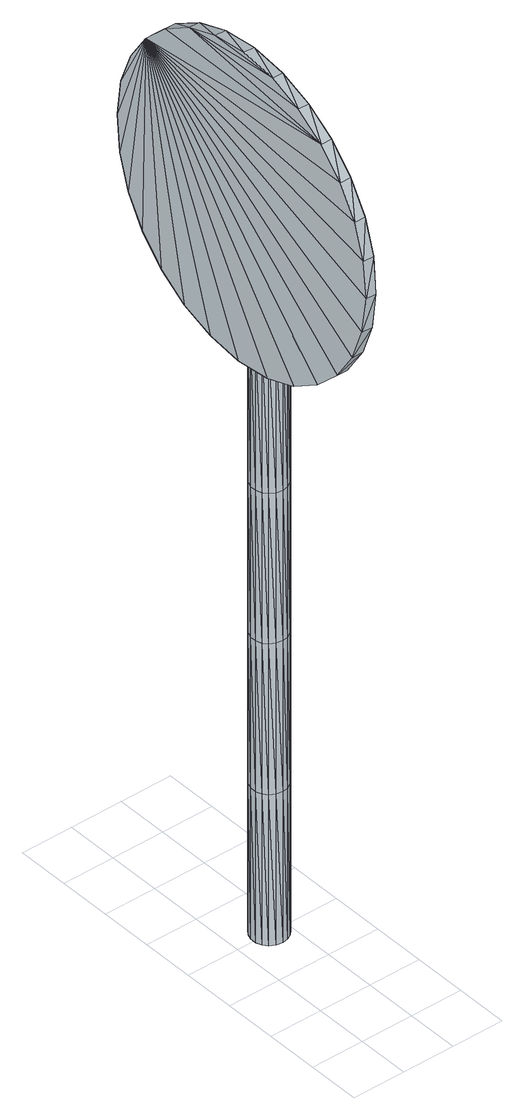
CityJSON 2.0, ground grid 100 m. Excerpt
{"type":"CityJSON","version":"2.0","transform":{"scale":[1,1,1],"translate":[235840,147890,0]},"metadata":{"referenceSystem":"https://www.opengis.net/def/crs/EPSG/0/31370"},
"CityObjects":{
"object1":{"type":"GenericCityObject","attributes":{"cluster":37,"mean_distance_to_centroid":0.04,"new_centroid_x":235796.67,"new_centroid_y":148270.34,"mean_distance_to_camera":11.24,"H1":0,"H2":0,"Z_final":108.83,"cluster2":-1,"proj_x":235789.51,"proj_y":148271.05,"id_line":23142,"bearing_l":185.59,"distance":7.2,"orientation":"left","G_obj":5.59},"geometry":[{"type":"MultiSurface","lod":"2","boundaries":[[[0,1,2]],[[2,1,3]],[[3,1,4]],[[4,1,5]],[[5,1,6]],[[1,7,6]],[[1,8,7]],[[1,9,8]],[[1,10,9]],[[1,11,10]],[[1,12,11]],[[1,13,12]],[[1,14,13]],[[15,14,1]],[[16,15,1]],[[17,16,1]],[[18,17,1]],[[0,18,1]],[[19,20,0]],[[19,0,2]],[[21,19,2]],[[21,2,3]],[[21,3,22]],[[22,3,4]],[[22,4,23]],[[23,4,5]],[[23,5,24]],[[24,5,6]],[[24,6,25]],[[25,6,7]],[[25,7,26]],[[26,7,8]],[[26,8,27]],[[8,9,27]],[[27,9,28]],[[9,10,28]],[[10,29,28]],[[10,11,29]],[[11,30,29]],[[11,12,30]],[[30,12,31]],[[31,12,13]],[[31,13,32]],[[32,13,14]],[[32,14,33]],[[33,14,15]],[[33,15,34]],[[34,15,16]],[[34,16,35]],[[35,16,17]],[[36,35,17]],[[18,36,17]],[[20,36,18]],[[20,18,0]],[[37,38,20]],[[37,20,19]],[[39,37,19]],[[21,39,19]],[[39,21,40]],[[40,21,22]],[[40,22,41]],[[41,22,23]],[[41,23,42]],[[42,23,24]],[[42,24,43]],[[43,24,25]],[[43,25,44]],[[44,25,26]],[[26,45,44]],[[26,27,45]],[[27,46,45]],[[27,28,46]],[[28,47,46]],[[28,29,47]],[[47,29,48]],[[29,30,48]],[[48,30,49]],[[49,30,31]],[[49,31,50]],[[50,31,32]],[[50,32,51]],[[51,32,33]],[[51,33,52]],[[52,33,34]],[[52,34,53]],[[53,34,35]],[[54,53,35]],[[54,35,36]],[[38,54,36]],[[38,36,20]],[[55,56,38]],[[55,38,37]],[[57,55,37]],[[57,37,39]],[[57,39,58]],[[58,39,40]],[[58,40,59]],[[59,40,41]],[[59,41,60]],[[60,41,42]],[[60,42,61]],[[61,42,43]],[[61,43,62]],[[62,43,44]],[[44,63,62]],[[44,45,63]],[[45,64,63]],[[45,46,64]],[[46,65,64]],[[46,47,65]],[[47,66,65]],[[47,48,66]],[[66,48,67]],[[67,48,49]],[[67,49,68]],[[68,49,50]],[[68,50,69]],[[69,50,51]],[[69,51,70]],[[70,51,52]],[[70,52,71]],[[71,52,53]],[[72,71,53]],[[72,53,54]],[[56,72,54]],[[56,54,38]],[[73,74,56]],[[73,56,55]],[[75,73,55]],[[75,55,57]],[[75,57,76]],[[76,57,58]],[[76,58,77]],[[77,58,59]],[[77,59,78]],[[78,59,60]],[[78,60,79]],[[79,60,61]],[[79,61,80]],[[80,61,62]],[[62,81,80]],[[62,63,81]],[[63,82,81]],[[63,64,82]],[[64,83,82]],[[64,65,83]],[[65,84,83]],[[65,66,84]],[[84,66,85]],[[85,66,67]],[[85,67,86]],[[86,67,68]],[[86,68,87]],[[87,68,69]],[[87,69,88]],[[88,69,70]],[[88,70,89]],[[89,70,71]],[[90,89,71]],[[90,71,72]],[[74,90,72]],[[74,72,56]],[[91,92,74]],[[91,74,73]],[[93,91,73]],[[93,73,75]],[[93,75,94]],[[94,75,76]],[[94,76,95]],[[95,76,77]],[[95,77,96]],[[96,77,78]],[[96,78,97]],[[97,78,79]],[[97,79,98]],[[98,79,80]],[[80,99,98]],[[80,81,99]],[[81,100,99]],[[81,82,100]],[[82,101,100]],[[82,83,101]],[[83,102,101]],[[83,84,102]],[[102,84,103]],[[103,84,85]],[[103,85,104]],[[104,85,86]],[[104,86,105]],[[105,86,87]],[[105,87,106]],[[106,87,88]],[[106,88,107]],[[107,88,89]],[[108,107,89]],[[108,89,90]],[[92,108,90]],[[92,90,74]],[[92,91,109]],[[91,93,109]],[[93,94,109]],[[94,95,109]],[[95,96,109]],[[109,96,97]],[[109,97,98]],[[109,98,99]],[[109,99,100]],[[109,100,101]],[[109,101,102]],[[109,102,103]],[[109,103,104]],[[105,109,104]],[[106,109,105]],[[107,109,106]],[[108,109,107]],[[92,109,108]],[[110,111,112]],[[113,112,114]],[[115,112,113]],[[116,112,115]],[[117,112,116]],[[118,112,117]],[[119,112,118]],[[120,112,119]],[[121,112,120]],[[122,112,121]],[[122,123,112]],[[123,110,112]],[[111,124,112]],[[124,125,112]],[[125,126,112]],[[126,127,112]],[[127,128,112]],[[128,129,112]],[[129,130,112]],[[130,131,112]],[[112,131,132]],[[131,133,132]],[[131,134,133]],[[133,134,135]],[[133,135,136]],[[135,137,136]],[[133,136,138]],[[136,139,138]],[[136,137,139]],[[137,140,139]],[[137,135,140]],[[135,141,140]],[[135,134,141]],[[134,142,141]],[[134,131,142]],[[131,143,142]],[[131,130,143]],[[143,130,144]],[[144,130,129]],[[144,129,145]],[[145,129,128]],[[145,128,146]],[[146,127,147]],[[147,127,126]],[[147,126,148]],[[148,126,125]],[[148,125,149]],[[149,125,124]],[[150,149,124]],[[150,124,111]],[[151,150,111]],[[151,111,110]],[[152,151,110]],[[152,110,123]],[[146,128,127]],[[153,123,122]],[[154,153,122]],[[154,122,121]],[[155,154,121]],[[155,121,120]],[[156,155,120]],[[156,120,119]],[[157,156,119]],[[157,119,118]],[[157,118,158]],[[158,118,117]],[[158,117,159]],[[153,152,123]],[[159,117,116]],[[159,116,160]],[[160,116,115]],[[160,115,161]],[[161,115,113]],[[161,113,162]],[[162,113,114]],[[162,114,163]],[[163,114,112]],[[163,112,164]],[[164,112,132]],[[132,165,164]],[[132,133,165]],[[133,138,165]],[[138,139,140]],[[161,162,163]],[[160,161,163]],[[159,160,163]],[[158,159,163]],[[157,158,163]],[[156,157,163]],[[155,156,163]],[[154,155,163]],[[153,154,163]],[[153,163,152]],[[152,163,151]],[[151,163,150]],[[150,163,149]],[[149,163,148]],[[148,163,147]],[[147,163,146]],[[146,163,145]],[[145,163,144]],[[144,163,143]],[[143,163,142]],[[163,164,142]],[[142,164,165]],[[142,165,141]],[[165,140,141]],[[165,138,140]],[[166,167,168]],[[168,167,169]],[[170,168,169]],[[170,169,171]],[[170,171,172]],[[172,171,173]],[[172,173,174]],[[174,173,175]],[[174,175,176]],[[176,175,177]],[[176,177,178]],[[178,177,179]],[[178,179,180]],[[180,179,181]],[[180,181,182]],[[182,181,183]],[[182,183,184]],[[184,183,185]],[[184,185,186]],[[186,185,187]],[[186,187,188]],[[188,187,189]],[[188,189,190]],[[190,189,191]],[[192,190,191]],[[192,191,193]],[[194,192,193]],[[194,193,195]],[[196,194,195]],[[196,195,197]],[[198,196,197]],[[198,197,199]],[[200,198,199]],[[200,199,201]],[[202,200,201]],[[202,201,203]],[[204,202,203]],[[204,203,205]],[[206,204,205]],[[206,205,207]],[[208,206,207]],[[208,207,209]],[[210,208,209]],[[210,209,211]],[[212,210,211]],[[212,211,213]],[[214,212,213]],[[214,213,215]],[[216,214,215]],[[216,215,217]],[[216,217,218]],[[218,217,219]],[[218,219,220]],[[220,219,221]],[[220,221,222]],[[222,221,223]],[[222,223,224]],[[224,223,225]],[[224,225,226]],[[226,225,227]],[[226,227,228]],[[228,227,229]],[[228,229,230]],[[230,229,231]],[[230,231,232]],[[232,231,233]],[[232,233,234]],[[234,233,235]],[[234,235,236]],[[236,235,237]],[[238,236,237]],[[238,237,239]],[[238,239,240]],[[240,239,241]],[[241,242,240]],[[241,243,242]],[[242,243,244]],[[244,243,245]],[[244,245,246]],[[246,245,247]],[[246,247,248]],[[248,247,249]],[[248,249,250]],[[250,249,251]],[[250,251,252]],[[252,251,253]],[[252,253,254]],[[254,253,255]],[[254,255,256]],[[256,255,257]],[[256,257,258]],[[258,257,259]],[[258,259,260]],[[260,259,261]],[[260,261,262]],[[262,261,263]],[[262,263,264]],[[264,263,265]],[[264,265,266]],[[266,265,267]],[[267,268,266]],[[267,269,268]],[[269,270,268]],[[269,271,270]],[[271,272,270]],[[271,273,272]],[[273,274,272]],[[273,275,274]],[[275,276,274]],[[275,277,276]],[[277,278,276]],[[277,279,278]],[[279,280,278]],[[279,281,280]],[[281,282,280]],[[281,283,282]],[[283,284,282]],[[283,285,284]],[[285,286,284]],[[285,287,286]],[[287,288,286]],[[287,289,288]],[[288,289,290]],[[290,289,291]],[[290,291,292]],[[292,291,293]],[[292,293,294]],[[294,293,295]],[[294,295,296]],[[296,295,297]],[[296,297,298]],[[298,297,299]],[[298,299,300]],[[300,299,301]],[[300,301,302]],[[302,301,303]],[[302,303,304]],[[304,303,305]],[[304,305,306]],[[306,305,307]],[[306,307,308]],[[308,307,309]],[[308,309,310]],[[310,309,311]],[[311,166,310]],[[311,167,166]],[[169,167,311]],[[169,311,171]],[[171,311,309]],[[173,171,309]],[[173,309,307]],[[175,173,307]],[[175,307,305]],[[177,175,305]],[[177,305,303]],[[179,177,303]],[[179,303,301]],[[181,179,301]],[[181,301,299]],[[183,181,299]],[[183,299,297]],[[183,297,295]],[[185,183,295]],[[185,295,293]],[[187,185,293]],[[187,293,291]],[[189,187,291]],[[189,291,289]],[[189,289,287]],[[189,287,285]],[[191,189,285]],[[191,285,283]],[[193,191,283]],[[195,193,283]],[[195,283,281]],[[197,195,281]],[[199,197,281]],[[201,199,281]],[[201,281,279]],[[203,201,279]],[[205,203,279]],[[205,279,277]],[[205,277,207]],[[207,277,209]],[[209,277,275]],[[209,275,211]],[[211,275,273]],[[211,273,213]],[[213,273,271]],[[213,271,215]],[[215,271,269]],[[215,269,217]],[[217,269,219]],[[219,269,267]],[[219,267,221]],[[221,267,265]],[[221,265,223]],[[223,265,263]],[[223,263,225]],[[225,263,261]],[[225,261,227]],[[227,261,259]],[[227,259,229]],[[229,259,257]],[[229,257,255]],[[229,255,231]],[[231,255,253]],[[231,253,233]],[[233,253,251]],[[233,251,235]],[[251,249,235]],[[235,249,247]],[[235,247,237]],[[247,245,237]],[[237,245,243]],[[237,243,239]],[[239,243,241]],[[238,240,242]],[[168,310,166]],[[170,310,168]],[[170,308,310]],[[172,308,170]],[[172,306,308]],[[174,306,172]],[[174,304,306]],[[176,304,174]],[[176,302,304]],[[178,302,176]],[[178,300,302]],[[180,300,178]],[[180,298,300]],[[182,298,180]],[[182,296,298]],[[182,294,296]],[[184,294,182]],[[184,292,294]],[[186,292,184]],[[186,290,292]],[[188,290,186]],[[188,288,290]],[[188,286,288]],[[188,284,286]],[[190,284,188]],[[190,282,284]],[[192,282,190]],[[194,282,192]],[[194,280,282]],[[196,280,194]],[[198,280,196]],[[200,280,198]],[[200,278,280]],[[202,278,200]],[[204,278,202]],[[204,276,278]],[[204,206,276]],[[206,208,276]],[[208,274,276]],[[208,210,274]],[[210,272,274]],[[210,212,272]],[[212,270,272]],[[212,214,270]],[[214,268,270]],[[214,216,268]],[[216,218,268]],[[218,266,268]],[[218,220,266]],[[220,264,266]],[[220,222,264]],[[222,262,264]],[[222,224,262]],[[224,260,262]],[[224,226,260]],[[226,258,260]],[[226,228,258]],[[228,256,258]],[[228,254,256]],[[228,230,254]],[[230,252,254]],[[230,232,252]],[[232,250,252]],[[232,234,250]],[[250,234,248]],[[234,246,248]],[[234,236,246]],[[246,236,244]],[[236,242,244]],[[236,238,242]],[[312,313,314]],[[314,313,315]],[[316,314,315]],[[316,315,317]],[[316,317,318]],[[318,317,319]],[[318,319,320]],[[320,319,321]],[[320,321,322]],[[322,321,323]],[[322,323,324]],[[324,323,325]],[[324,325,326]],[[326,325,327]],[[326,327,328]],[[328,327,329]],[[328,329,330]],[[330,329,331]],[[330,331,332]],[[332,331,333]],[[332,333,334]],[[334,333,335]],[[334,335,336]],[[336,335,337]],[[338,336,337]],[[338,337,339]],[[340,338,339]],[[340,339,341]],[[342,340,341]],[[342,341,343]],[[344,342,343]],[[344,343,345]],[[346,344,345]],[[346,345,347]],[[348,346,347]],[[348,347,349]],[[350,348,349]],[[350,349,351]],[[352,350,351]],[[352,351,353]],[[354,352,353]],[[354,353,355]],[[356,354,355]],[[356,355,357]],[[358,356,357]],[[358,357,359]],[[360,358,359]],[[360,359,361]],[[362,360,361]],[[362,361,363]],[[362,363,364]],[[364,363,365]],[[364,365,366]],[[366,365,367]],[[366,367,368]],[[368,367,369]],[[368,369,370]],[[370,369,371]],[[370,371,372]],[[372,371,373]],[[372,373,374]],[[374,373,375]],[[374,375,376]],[[376,375,377]],[[376,377,378]],[[378,377,379]],[[378,379,380]],[[380,379,381]],[[380,381,382]],[[382,381,383]],[[384,382,383]],[[384,383,385]],[[384,385,386]],[[386,385,387]],[[387,388,386]],[[387,389,388]],[[388,389,390]],[[390,389,391]],[[390,391,392]],[[392,391,393]],[[392,393,394]],[[394,393,395]],[[394,395,396]],[[396,395,397]],[[396,397,398]],[[398,397,399]],[[398,399,400]],[[400,399,401]],[[400,401,402]],[[402,401,403]],[[402,403,404]],[[404,403,405]],[[404,405,406]],[[406,405,407]],[[406,407,408]],[[408,407,409]],[[408,409,410]],[[410,409,411]],[[410,411,412]],[[412,411,413]],[[413,414,412]],[[413,415,414]],[[415,416,414]],[[415,417,416]],[[417,418,416]],[[417,419,418]],[[419,420,418]],[[419,421,420]],[[421,422,420]],[[421,423,422]],[[423,424,422]],[[423,425,424]],[[425,426,424]],[[425,427,426]],[[427,428,426]],[[427,429,428]],[[429,430,428]],[[429,431,430]],[[431,432,430]],[[431,433,432]],[[433,434,432]],[[433,435,434]],[[434,435,436]],[[436,435,437]],[[436,437,438]],[[438,437,439]],[[438,439,440]],[[440,439,441]],[[440,441,442]],[[442,441,443]],[[442,443,444]],[[444,443,445]],[[444,445,446]],[[446,445,447]],[[446,447,448]],[[448,447,449]],[[448,449,450]],[[450,449,451]],[[450,451,452]],[[452,451,453]],[[452,453,454]],[[454,453,455]],[[454,455,456]],[[456,455,457]],[[456,457,458]],[[458,457,459]],[[459,312,458]],[[459,313,312]],[[315,313,459]],[[315,459,317]],[[317,459,457]],[[319,317,457]],[[319,457,455]],[[321,319,455]],[[321,455,453]],[[323,321,453]],[[323,453,451]],[[325,323,451]],[[325,451,449]],[[327,325,449]],[[327,449,447]],[[329,327,447]],[[329,447,445]],[[329,445,443]],[[331,329,443]],[[331,443,441]],[[333,331,441]],[[333,441,439]],[[333,439,437]],[[335,333,437]],[[335,437,435]],[[335,435,433]],[[335,433,431]],[[337,335,431]],[[337,431,429]],[[339,337,429]],[[341,339,429]],[[341,429,427]],[[343,341,427]],[[345,343,427]],[[347,345,427]],[[347,427,425]],[[349,347,425]],[[351,349,425]],[[351,425,423]],[[351,423,353]],[[353,423,355]],[[355,423,421]],[[355,421,357]],[[357,421,419]],[[357,419,359]],[[359,419,417]],[[359,417,361]],[[361,417,415]],[[361,415,363]],[[363,415,365]],[[365,415,413]],[[365,413,367]],[[367,413,411]],[[367,411,369]],[[369,411,409]],[[369,409,371]],[[371,409,407]],[[371,407,373]],[[373,407,405]],[[373,405,375]],[[375,405,403]],[[375,403,401]],[[375,401,377]],[[377,401,399]],[[377,399,379]],[[379,399,397]],[[379,397,381]],[[397,395,381]],[[381,395,393]],[[381,393,383]],[[393,391,383]],[[383,391,389]],[[383,389,385]],[[385,389,387]],[[384,386,388]],[[314,458,312]],[[316,458,314]],[[316,456,458]],[[318,456,316]],[[318,454,456]],[[320,454,318]],[[320,452,454]],[[322,452,320]],[[322,450,452]],[[324,450,322]],[[324,448,450]],[[326,448,324]],[[326,446,448]],[[328,446,326]],[[328,444,446]],[[328,442,444]],[[330,442,328]],[[330,440,442]],[[332,440,330]],[[332,438,440]],[[332,436,438]],[[334,436,332]],[[334,434,436]],[[334,432,434]],[[334,430,432]],[[336,430,334]],[[336,428,430]],[[338,428,336]],[[340,428,338]],[[340,426,428]],[[342,426,340]],[[344,426,342]],[[346,426,344]],[[346,424,426]],[[348,424,346]],[[350,424,348]],[[350,422,424]],[[350,352,422]],[[352,354,422]],[[354,420,422]],[[354,356,420]],[[356,418,420]],[[356,358,418]],[[358,416,418]],[[358,360,416]],[[360,414,416]],[[360,362,414]],[[362,364,414]],[[364,412,414]],[[364,366,412]],[[366,410,412]],[[366,368,410]],[[368,408,410]],[[368,370,408]],[[370,406,408]],[[370,372,406]],[[372,404,406]],[[372,374,404]],[[374,402,404]],[[374,400,402]],[[374,376,400]],[[376,398,400]],[[376,378,398]],[[378,396,398]],[[378,380,396]],[[396,380,394]],[[380,392,394]],[[380,382,392]],[[392,382,390]],[[382,388,390]],[[382,384,388]]]}]}
},
"vertices":[
[66,335,2],[66,301,2],[77,333,2],[87,327,2],[95,318,2],[99,307,2],[99,295,2],[95,284,2],[87,276,2],[77,270,2],[66,268,2],[54,270,2],[44,276,2],[37,284,2],[33,295,2],[33,307,2],[37,318,2],[44,327,2],[54,333,2],[77,333,300],[66,335,300],[87,327,300],[95,318,300],[99,307,300],[99,295,300],[95,284,300],[87,276,300],[77,270,300],[66,268,300],[54,270,300],[44,276,300],[37,284,300],[33,295,300],[33,307,300],[37,318,300],[44,327,300],[54,333,300],[77,333,598],[66,335,598],[87,327,598],[95,318,598],[99,307,598],[99,295,598],[95,284,598],[87,276,598],[77,270,598],[66,268,598],[54,270,598],[44,276,598],[37,284,598],[33,295,598],[33,307,598],[37,318,598],[44,327,598],[54,333,598],[77,333,895],[66,335,895],[87,327,895],[95,318,895],[99,307,895],[99,295,895],[95,284,895],[87,276,895],[77,270,895],[66,268,895],[54,270,895],[44,276,895],[37,284,895],[33,295,895],[33,307,895],[37,318,895],[44,327,895],[54,333,895],[77,333,1193],[66,335,1193],[87,327,1193],[95,318,1193],[99,307,1193],[99,295,1193],[95,284,1193],[87,276,1193],[77,270,1193],[66,268,1193],[54,270,1193],[44,276,1193],[37,284,1193],[33,295,1193],[33,307,1193],[37,318,1193],[44,327,1193],[54,333,1193],[77,333,1491],[66,335,1491],[87,327,1491],[95,318,1491],[99,307,1491],[99,295,1491],[95,284,1491],[87,276,1491],[77,270,1491],[66,268,1491],[54,270,1491],[44,276,1491],[37,284,1491],[33,295,1491],[33,307,1491],[37,318,1491],[44,327,1491],[54,333,1491],[66,301,1491],[30,175,1185],[31,119,1221],[40,543,1645],[38,601,1525],[39,579,1589],[37,609,1456],[35,601,1387],[34,579,1324],[33,543,1268],[32,496,1221],[31,440,1185],[31,377,1162],[30,308,1154],[30,238,1162],[31,72,1268],[32,36,1324],[33,14,1387],[34,6,1456],[36,14,1525],[37,36,1589],[38,72,1645],[39,119,1692],[40,496,1692],[41,440,1727],[40,175,1727],[40,238,1750],[41,377,1750],[41,308,1758],[20,377,1750],[20,308,1758],[20,238,1750],[19,175,1728],[18,119,1692],[17,72,1645],[16,36,1589],[15,14,1526],[14,6,1457],[12,14,1387],[11,36,1324],[11,72,1268],[10,119,1221],[9,175,1185],[9,238,1163],[9,308,1155],[10,377,1163],[10,440,1185],[11,496,1221],[12,543,1268],[13,579,1324],[15,602,1387],[16,609,1457],[17,602,1526],[18,579,1589],[19,543,1645],[19,496,1692],[20,440,1728],[23,412,1304],[23,412,1265],[56,411,1304],[56,411,1265],[56,392,1304],[56,392,1265],[78,384,1304],[78,384,1265],[82,382,1304],[82,382,1265],[85,381,1304],[85,381,1265],[88,379,1304],[88,379,1265],[92,377,1304],[92,377,1265],[95,375,1304],[95,375,1265],[98,373,1304],[98,373,1265],[101,371,1304],[101,371,1265],[111,363,1304],[111,363,1265],[114,361,1304],[114,361,1265],[116,358,1304],[116,358,1265],[118,355,1304],[118,355,1265],[120,352,1304],[120,352,1265],[121,349,1304],[121,349,1265],[122,345,1304],[122,345,1265],[122,342,1304],[122,342,1265],[121,307,1304],[121,307,1265],[119,288,1304],[119,288,1265],[118,283,1304],[118,283,1265],[116,278,1304],[116,278,1265],[114,274,1304],[114,274,1265],[111,270,1304],[111,270,1265],[108,266,1304],[108,266,1265],[104,262,1304],[104,262,1265],[100,259,1304],[100,259,1265],[95,257,1304],[95,257,1265],[91,255,1304],[91,255,1265],[86,253,1304],[86,253,1265],[81,251,1304],[81,251,1265],[75,250,1304],[75,250,1265],[70,250,1304],[70,250,1265],[65,249,1304],[65,249,1265],[53,249,1304],[53,249,1265],[51,224,1304],[51,224,1265],[22,223,1304],[22,223,1265],[23,254,1304],[23,254,1265],[43,268,1304],[43,268,1265],[59,267,1304],[59,267,1265],[63,267,1304],[63,267,1265],[66,267,1304],[66,267,1265],[69,267,1304],[69,267,1265],[73,268,1304],[73,268,1265],[76,268,1304],[76,268,1265],[79,269,1304],[79,269,1265],[83,270,1304],[83,270,1265],[86,271,1304],[86,271,1265],[88,273,1304],[88,273,1265],[90,275,1304],[90,275,1265],[92,277,1304],[92,277,1265],[94,280,1304],[94,280,1265],[95,283,1304],[95,283,1265],[96,286,1304],[96,286,1265],[98,305,1304],[98,305,1265],[97,342,1304],[97,342,1265],[97,344,1304],[97,344,1265],[97,346,1304],[97,346,1265],[96,348,1304],[96,348,1265],[95,350,1304],[95,350,1265],[93,352,1304],[93,352,1265],[91,353,1304],[91,353,1265],[89,355,1304],[89,355,1265],[87,356,1304],[87,356,1265],[85,357,1304],[85,357,1265],[83,358,1304],[83,358,1265],[80,359,1304],[80,359,1265],[78,359,1304],[78,359,1265],[75,360,1304],[75,360,1265],[73,361,1304],[73,361,1265],[52,365,1304],[52,365,1265],[28,378,1304],[28,378,1265],[31,412,1473],[31,412,1434],[64,411,1473],[64,411,1434],[64,392,1473],[64,392,1434],[86,384,1473],[86,384,1434],[90,382,1473],[90,382,1434],[93,381,1473],[93,381,1434],[97,379,1473],[97,379,1434],[100,377,1473],[100,377,1434],[103,375,1473],[103,375,1434],[106,373,1473],[106,373,1434],[109,371,1473],[109,371,1434],[119,363,1473],[119,363,1434],[122,361,1473],[122,361,1434],[125,358,1473],[125,358,1434],[126,355,1473],[126,355,1434],[128,352,1473],[128,352,1434],[129,349,1473],[129,349,1434],[130,345,1473],[130,345,1434],[130,342,1473],[130,342,1434],[129,307,1473],[129,307,1434],[127,288,1473],[127,288,1434],[126,283,1473],[126,283,1434],[124,278,1473],[124,278,1434],[122,274,1473],[122,274,1434],[119,270,1473],[119,270,1434],[116,266,1473],[116,266,1434],[112,262,1473],[112,262,1434],[108,259,1473],[108,259,1434],[103,257,1473],[103,257,1434],[99,255,1473],[99,255,1434],[94,253,1473],[94,253,1434],[89,251,1473],[89,251,1434],[83,250,1473],[83,250,1434],[78,250,1473],[78,250,1434],[73,249,1473],[73,249,1434],[61,249,1473],[61,249,1434],[59,224,1473],[59,224,1434],[30,223,1473],[30,223,1434],[31,254,1473],[31,254,1434],[51,268,1473],[51,268,1434],[67,267,1473],[67,267,1434],[71,267,1473],[71,267,1434],[74,267,1473],[74,267,1434],[77,267,1473],[77,267,1434],[81,268,1473],[81,268,1434],[84,268,1473],[84,268,1434],[87,269,1473],[87,269,1434],[91,270,1473],[91,270,1434],[94,271,1473],[94,271,1434],[96,273,1473],[96,273,1434],[99,275,1473],[99,275,1434],[100,277,1473],[100,277,1434],[102,280,1473],[102,280,1434],[103,283,1473],[103,283,1434],[104,286,1473],[104,286,1434],[106,305,1473],[106,305,1434],[105,342,1473],[105,342,1434],[105,344,1473],[105,344,1434],[105,346,1473],[105,346,1434],[104,348,1473],[104,348,1434],[103,350,1473],[103,350,1434],[101,352,1473],[101,352,1434],[99,353,1473],[99,353,1434],[98,355,1473],[98,355,1434],[97,355,1473],[97,355,1434],[95,356,1473],[95,356,1434],[93,357,1473],[93,357,1434],[91,358,1473],[91,358,1434],[88,359,1473],[88,359,1434],[86,359,1473],[86,359,1434],[84,360,1473],[84,360,1434],[81,361,1473],[81,361,1434],[60,365,1473],[60,365,1434],[36,378,1473],[36,378,1434]
]}
